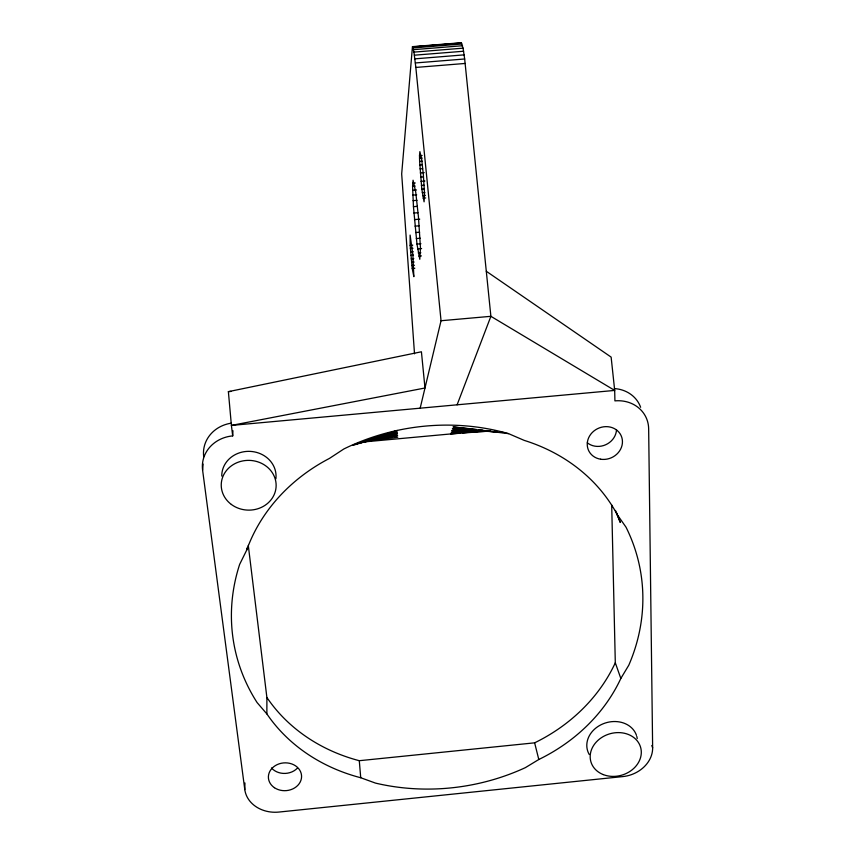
<?xml version="1.0" encoding="UTF-8"?>
<svg xmlns="http://www.w3.org/2000/svg" width="855" height="855" viewBox="0 0 855 855"><rect width="100%" height="100%" fill="white"/><g stroke="black" fill="none" stroke-linecap="round" stroke-linejoin="round"><path stroke-width="1.28" d="M412.58 186.294L413.072 180.213L415.744 192.225L418.437 216.807L420.468 247.929L419.794 259.3L416.973 244.092L413.446 206.675L412.58 186.294L415.177 186.08M486.303 271.27L611.133 357.112L614.692 390.425L614.916 400.877A33.687 30.342 -24.7 0 1 648.656 428.868L652.643 747.858A30.705 25.532 -16.7 0 1 622.91 776.575L278.922 812.058A31.133 25.992 -3.2 0 1 244.797 789.603L244.936 782.956M419.506 155.685L419.869 151.634L421.611 158.891L423.31 174.217L424.561 194.032L424.08 201.833L421.825 189.212L419.623 161.435L419.506 155.685L422.124 155.471M620.837 678.453A172.988 150.694 -11.6 0 1 538.8 759.497L525.419 767.619A206.525 181.089 -10.5 0 1 375.505 783.105L360.725 777.74A173.276 151.068 -9.2 0 1 266.878 713.914L266.888 697.498L248.292 545.404M244.797 789.603L202.603 470.154A34.115 31.015 3.1 0 1 232.699 435.89L232.945 430.706M266.867 713.925L257.109 702.586A206.525 181.089 -10.5 0 1 239.646 564.386L246.732 550.043L246.871 548.108M202.603 470.154L203.105 464.041M420.168 408.177L441.041 320.732L415.84 67.438L413.948 52.112L412.452 46.651L401.679 173.918L414.515 353.82M457.104 404.81L490.888 316.318L464.671 58.984L463.068 48.158L461.134 42.75L412.452 46.651M354.194 444.621L397.212 430.428M352.944 445.316L397.329 432.064L368.281 440.175M361.964 441.928L365.758 440.87M357.262 443.681L397.468 433.795L372.93 439.331M441.041 320.732L490.888 316.318L614.692 390.425L231.406 425.416L228.381 391.654L421.419 351.779L424.988 387.999L231.406 425.416L232.699 435.89M360.051 442.751L397.628 435.548L379.556 438.658M365.363 441.105L371.818 439.994M374.405 439.545L376.98 439.096M366.058 441.116L368.697 440.795M372.662 440.304L397.767 437.236M266.91 697.488A170.498 149.283 -9.2 0 0 359.292 760.704L534.632 742.835A170.209 148.92 -11.6 0 0 615.301 662.764L611.699 504.984M362.103 442.11L459.862 433.1M462.502 432.865L469.074 432.256M473.018 431.893L478.276 431.412M228.381 391.654L231.042 391.408M410.144 245.385L410.111 235.082L412.88 254.758L413.852 276.678L412.217 268.459L410.144 245.385L412.762 245.15M410.347 248.538L412.965 248.313M417.625 248.944L421.601 248.602M410.592 251.904L413.2 251.68M418.245 252.995L420.831 252.77M410.87 255.378L413.489 255.153M418.832 256.137L421.419 255.912M411.18 258.862L413.799 258.638M411.522 262.271L414.13 262.047M411.864 265.499L414.483 265.274M412.217 268.459L414.835 268.235M412.634 190.312L416.524 189.981M422.252 192.685L424.85 192.461M412.805 195.143L416.684 194.822M422.669 195.699L425.277 195.474M423.075 198.189L425.694 197.965M413.083 200.658L417.058 200.316M413.446 206.675L417.422 206.344M413.906 213.055L417.871 212.713M414.429 219.607L419.72 219.158M415.017 226.158L418.982 225.827M415.648 232.539L419.613 232.197M416.31 238.566L420.275 238.224M416.973 244.092L420.949 243.75M419.527 158.303L422.146 158.079M419.623 161.435L422.231 161.21M419.784 164.994L422.391 164.769M420.008 168.873L422.616 168.649M420.297 172.967L424.198 172.635M420.628 177.167L423.225 176.942M421.002 181.346L424.903 181.025M412.634 183.216L415.241 182.991M421.397 185.407L424.005 185.182M421.825 189.212L424.422 188.998M412.751 46.907L461.561 42.996M418.768 46.63L424.027 46.213M429.274 45.796L434.522 45.368M441.084 44.845L446.331 44.428M451.59 44L455.523 43.691M413.104 47.923L462.031 43.99M413.51 49.665L462.544 45.732M413.948 52.112L463.068 48.158M414.408 55.19L463.613 51.236M414.889 58.845L464.147 54.87M415.37 62.96L464.671 58.984M415.84 67.438L465.163 63.452M450.66 433.955L485.971 431.305M472.441 431.358L451.226 432.309L486.858 431.358M485.747 430.738L451.803 430.535L497.076 431.615L494.5 431.38M465.569 429.477L452.391 428.718L496.979 431.999M468.198 429.627L476.107 430.086M482.69 430.46L489.274 430.845M499.598 432.202L503.531 432.491M476.331 429.424L452.979 426.912L508.511 433.624L524.222 440.389A174.944 154.135 -11.9 0 1 617.321 514.774L626.02 527.182A206.525 181.089 -10.5 0 1 628.778 665.233L620.826 678.453L615.29 662.753M478.928 429.702L482.819 430.129M486.709 430.546L490.61 430.963M616.487 512.947L617.342 514.774M615.45 510.446L620.303 522.458L616.38 512.615M651.799 745.507L652.643 747.858M534.632 742.835L538.8 759.507M359.292 760.694L360.725 777.74M614.403 388.587A33.121 29.936 -25 0 1 640.641 407.279M203.714 456.709A33.527 30.598 3.4 0 1 231.117 423.204M616.508 429.766A17.581 15.882 -23.9 0 1 605.693 444.75A17.581 15.882 -23.9 0 1 587.31 442.794M297.348 768.185A16.352 13.766 -3.4 0 1 271.484 767.972M221.766 476.085A27.146 24.645 2 0 1 250.226 451.387A27.146 24.645 2 0 1 275.898 478.811M636.772 736.379A25.618 21.375 -16.4 0 1 637.232 738.581M589.266 754.527A25.618 21.375 -16.4 0 1 603.17 723.779A25.618 21.375 -16.4 0 1 636.451 735.311M508.511 433.624A206.525 181.089 -10.5 0 0 343.87 448.961L329.464 458.408A175.243 154.52 -9.3 0 0 246.71 550.043M600.605 459.21A17.88 16.095 -23.7 0 0 621.767 437.3A17.88 16.095 -23.7 0 0 592.173 432.598A17.88 16.095 -23.7 0 0 600.605 459.21M274.423 787.701A16.608 13.915 -3.5 0 0 301.355 778.766A16.608 13.915 -3.5 0 0 279.158 763.836A16.608 13.915 -3.5 0 0 274.423 787.701M603.245 774.587A25.885 21.525 -16.4 0 0 641.303 752.026A25.885 21.525 -16.4 0 0 602.647 736.903A25.885 21.525 -16.4 0 0 603.245 774.587M231.352 504.45A27.456 24.881 1.8 0 0 275.791 489.349A27.456 24.881 1.8 0 0 238.908 461.946A27.456 24.881 1.8 0 0 231.352 504.45"/></g></svg>
